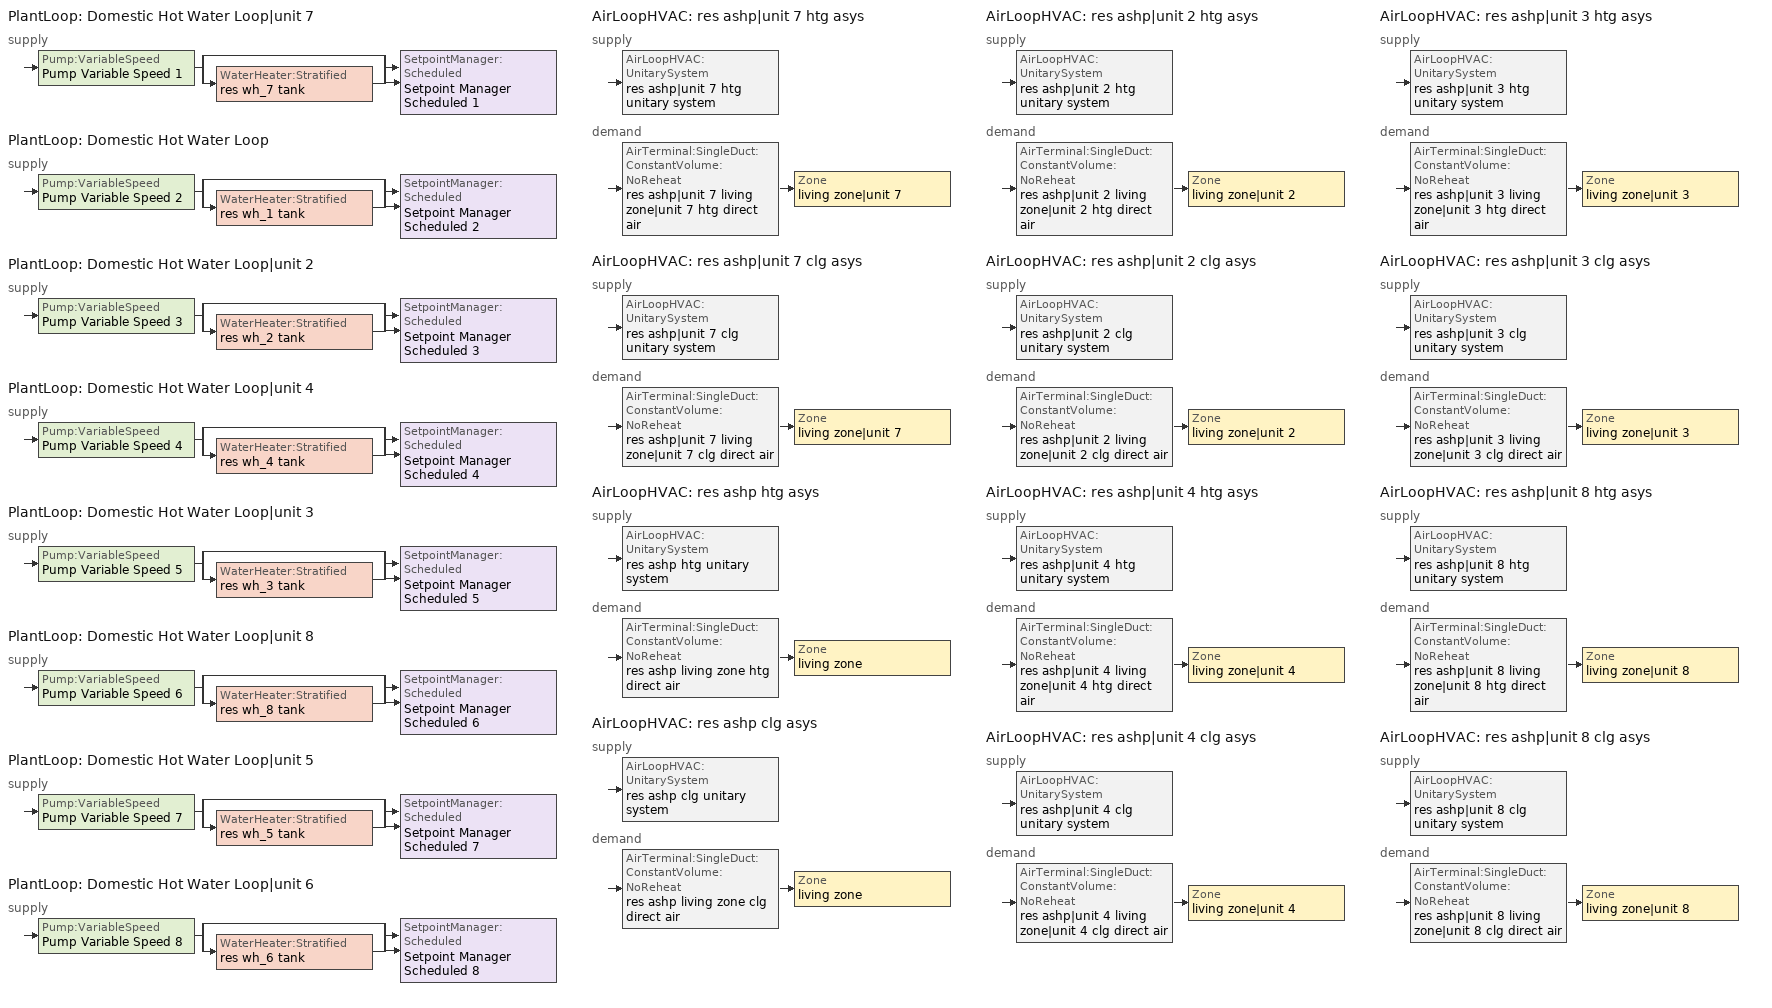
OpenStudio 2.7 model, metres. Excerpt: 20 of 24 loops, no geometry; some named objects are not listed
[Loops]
PlantLoop 'Domestic Hot Water Loop|unit 7'
 supply: Pump:VariableSpeed 'Pump Variable Speed 1' > split
  | bypass
  | WaterHeater:Stratified 'res wh_7 tank'
  join > SetpointManager:Scheduled 'Setpoint Manager Scheduled 1'
PlantLoop 'Domestic Hot Water Loop'
 supply: Pump:VariableSpeed 'Pump Variable Speed 2' > split
  | bypass
  | WaterHeater:Stratified 'res wh_1 tank'
  join > SetpointManager:Scheduled 'Setpoint Manager Scheduled 2'
PlantLoop 'Domestic Hot Water Loop|unit 2'
 supply: Pump:VariableSpeed 'Pump Variable Speed 3' > split
  | bypass
  | WaterHeater:Stratified 'res wh_2 tank'
  join > SetpointManager:Scheduled 'Setpoint Manager Scheduled 3'
PlantLoop 'Domestic Hot Water Loop|unit 4'
 supply: Pump:VariableSpeed 'Pump Variable Speed 4' > split
  | bypass
  | WaterHeater:Stratified 'res wh_4 tank'
  join > SetpointManager:Scheduled 'Setpoint Manager Scheduled 4'
PlantLoop 'Domestic Hot Water Loop|unit 3'
 supply: Pump:VariableSpeed 'Pump Variable Speed 5' > split
  | bypass
  | WaterHeater:Stratified 'res wh_3 tank'
  join > SetpointManager:Scheduled 'Setpoint Manager Scheduled 5'
PlantLoop 'Domestic Hot Water Loop|unit 8'
 supply: Pump:VariableSpeed 'Pump Variable Speed 6' > split
  | bypass
  | WaterHeater:Stratified 'res wh_8 tank'
  join > SetpointManager:Scheduled 'Setpoint Manager Scheduled 6'
PlantLoop 'Domestic Hot Water Loop|unit 5'
 supply: Pump:VariableSpeed 'Pump Variable Speed 7' > split
  | bypass
  | WaterHeater:Stratified 'res wh_5 tank'
  join > SetpointManager:Scheduled 'Setpoint Manager Scheduled 7'
PlantLoop 'Domestic Hot Water Loop|unit 6'
 supply: Pump:VariableSpeed 'Pump Variable Speed 8' > split
  | bypass
  | WaterHeater:Stratified 'res wh_6 tank'
  join > SetpointManager:Scheduled 'Setpoint Manager Scheduled 8'
AirLoopHVAC 'res ashp|unit 7 htg asys'
 supply: AirLoopHVAC:UnitarySystem 'res ashp|unit 7 htg unitary system'
 demand: AirTerminal:SingleDuct:ConstantVolume:NoReheat 'res ashp|unit 7 living zone|unit 7 htg direct air' > Zone 'living zone|unit 7'
AirLoopHVAC 'res ashp|unit 7 clg asys'
 supply: AirLoopHVAC:UnitarySystem 'res ashp|unit 7 clg unitary system'
 demand: AirTerminal:SingleDuct:ConstantVolume:NoReheat 'res ashp|unit 7 living zone|unit 7 clg direct air' > Zone 'living zone|unit 7'
AirLoopHVAC 'res ashp htg asys'
 supply: AirLoopHVAC:UnitarySystem 'res ashp htg unitary system'
 demand: AirTerminal:SingleDuct:ConstantVolume:NoReheat 'res ashp living zone htg direct air' > Zone 'living zone'
AirLoopHVAC 'res ashp clg asys'
 supply: AirLoopHVAC:UnitarySystem 'res ashp clg unitary system'
 demand: AirTerminal:SingleDuct:ConstantVolume:NoReheat 'res ashp living zone clg direct air' > Zone 'living zone'
AirLoopHVAC 'res ashp|unit 2 htg asys'
 supply: AirLoopHVAC:UnitarySystem 'res ashp|unit 2 htg unitary system'
 demand: AirTerminal:SingleDuct:ConstantVolume:NoReheat 'res ashp|unit 2 living zone|unit 2 htg direct air' > Zone 'living zone|unit 2'
AirLoopHVAC 'res ashp|unit 2 clg asys'
 supply: AirLoopHVAC:UnitarySystem 'res ashp|unit 2 clg unitary system'
 demand: AirTerminal:SingleDuct:ConstantVolume:NoReheat 'res ashp|unit 2 living zone|unit 2 clg direct air' > Zone 'living zone|unit 2'
AirLoopHVAC 'res ashp|unit 4 htg asys'
 supply: AirLoopHVAC:UnitarySystem 'res ashp|unit 4 htg unitary system'
 demand: AirTerminal:SingleDuct:ConstantVolume:NoReheat 'res ashp|unit 4 living zone|unit 4 htg direct air' > Zone 'living zone|unit 4'
AirLoopHVAC 'res ashp|unit 4 clg asys'
 supply: AirLoopHVAC:UnitarySystem 'res ashp|unit 4 clg unitary system'
 demand: AirTerminal:SingleDuct:ConstantVolume:NoReheat 'res ashp|unit 4 living zone|unit 4 clg direct air' > Zone 'living zone|unit 4'
AirLoopHVAC 'res ashp|unit 3 htg asys'
 supply: AirLoopHVAC:UnitarySystem 'res ashp|unit 3 htg unitary system'
 demand: AirTerminal:SingleDuct:ConstantVolume:NoReheat 'res ashp|unit 3 living zone|unit 3 htg direct air' > Zone 'living zone|unit 3'
AirLoopHVAC 'res ashp|unit 3 clg asys'
 supply: AirLoopHVAC:UnitarySystem 'res ashp|unit 3 clg unitary system'
 demand: AirTerminal:SingleDuct:ConstantVolume:NoReheat 'res ashp|unit 3 living zone|unit 3 clg direct air' > Zone 'living zone|unit 3'
AirLoopHVAC 'res ashp|unit 8 htg asys'
 supply: AirLoopHVAC:UnitarySystem 'res ashp|unit 8 htg unitary system'
 demand: AirTerminal:SingleDuct:ConstantVolume:NoReheat 'res ashp|unit 8 living zone|unit 8 htg direct air' > Zone 'living zone|unit 8'
AirLoopHVAC 'res ashp|unit 8 clg asys'
 supply: AirLoopHVAC:UnitarySystem 'res ashp|unit 8 clg unitary system'
 demand: AirTerminal:SingleDuct:ConstantVolume:NoReheat 'res ashp|unit 8 living zone|unit 8 clg direct air' > Zone 'living zone|unit 8'
[Sizing:Zone] Zone Cooling Design Supply Air Temperature Input Method=SupplyAirTemperature; Zone Cooling Design Supply Air Temperature {C}=14; Zone Cooling Design Supply Air Temperature Difference {deltaC}=11.11; Zone Heating Design Supply Air Temperature Input Method=SupplyAirTemperature; Zone Heating Design Supply Air Temperature {C}=40; Zone Heating Design Supply Air Temperature Difference {deltaC}=11.11; Zone Cooling Design Supply Air Humidity Ratio {kg-H2O/kg-air}=0.0085; Zone Heating Design Supply Air Humidity Ratio {kg-H2O/kg-air}=0.008; Cooling Design Air Flow Method=DesignDay; Heating Design Air Flow Method=DesignDay; Account for Dedicated Outdoor Air System=No; Dedicated Outdoor Air System Control Strategy=NeutralSupplyAir; Dedicated Outdoor Air Low Setpoint Temperature for Design {C}=autosize; Dedicated Outdoor Air High Setpoint Temperature for Design {C}=autosize
living zone; living zone|unit 2; living zone|unit 3; living zone|unit 4; living zone|unit 7; living zone|unit 8; corridor zone; unfinished basement zone; res ds res ashp clg asys ret air zone; res ds res ashp htg asys ret air zone; res ds res ashp_unit 2 htg asys ret air zone; res ds res ashp_unit 2 clg asys ret air zone; res ds res ashp_unit 4 htg asys ret air zone; res ds res ashp_unit 4 clg asys ret air zone; res ds res ashp_unit 3 htg asys ret air zone; res ds res ashp_unit 3 clg asys ret air zone
[Zone equipment]
living zone: res ashp living zone htg direct air, res ashp living zone clg direct air
living zone|unit 2: res ashp|unit 2 living zone|unit 2 htg direct air, res ashp|unit 2 living zone|unit 2 clg direct air
living zone|unit 3: res ashp|unit 3 living zone|unit 3 htg direct air, res ashp|unit 3 living zone|unit 3 clg direct air
living zone|unit 4: res ashp|unit 4 living zone|unit 4 htg direct air, res ashp|unit 4 living zone|unit 4 clg direct air
living zone|unit 7: res ashp|unit 7 living zone|unit 7 htg direct air, res ashp|unit 7 living zone|unit 7 clg direct air
living zone|unit 8: res ashp|unit 8 living zone|unit 8 htg direct air, res ashp|unit 8 living zone|unit 8 clg direct air
[PlantLoop] Glycol Concentration=0; Maximum Loop Flow Rate {m3/s}=0.01; Plant Loop Volume {m3}=0.003; Load Distribution Scheme=Optimal
Domestic Hot Water Loop|unit 7; Domestic Hot Water Loop; Domestic Hot Water Loop|unit 2; Domestic Hot Water Loop|unit 4; Domestic Hot Water Loop|unit 3; Domestic Hot Water Loop|unit 8; Domestic Hot Water Loop|unit 5; Domestic Hot Water Loop|unit 6
[Sizing:Plant] Loop Type=Heating; Design Loop Exit Temperature {C}=51.6667; Loop Design Temperature Difference {deltaC}=5.55556; Sizing Option=NonCoincident; Zone Timesteps in Averaging Window=1; Coincident Sizing Factor Mode=None
Domestic Hot Water Loop|unit 7; Domestic Hot Water Loop; Domestic Hot Water Loop|unit 2; Domestic Hot Water Loop|unit 4; Domestic Hot Water Loop|unit 3; Domestic Hot Water Loop|unit 8; Domestic Hot Water Loop|unit 5; Domestic Hot Water Loop|unit 6
[Pump:VariableSpeed] Rated Flow Rate {m3/s}=0.01; Rated Pump Head {Pa}=1; Rated Power Consumption {W}=0; Motor Efficiency=1; Fraction of Motor Inefficiencies to Fluid Stream=0; Coefficient 1 of the Part Load Performance Curve=0; Coefficient 2 of the Part Load Performance Curve=1; Coefficient 3 of the Part Load Performance Curve=0; Coefficient 4 of the Part Load Performance Curve=0; Pump Control Type=Intermittent; Skin Loss Radiative Fraction=0.5; Design Power Sizing Method=PowerPerFlowPerPressure; Design Electric Power per Unit Flow Rate {W/(m3/s)}=348701.1; Design Shaft Power per Unit Flow Rate per Unit Head {W-s/m3-Pa}=1.28205; Design Minimum Flow Rate Fraction=0
Pump Variable Speed 1; Pump Variable Speed 2; Pump Variable Speed 3; Pump Variable Speed 4; Pump Variable Speed 5; Pump Variable Speed 6; Pump Variable Speed 7; Pump Variable Speed 8
[SetpointManager:Scheduled] Control Variable=Temperature
Name | Schedule
Setpoint Manager Scheduled 1 | dhw temp
Setpoint Manager Scheduled 2 | dhw temp 1
Setpoint Manager Scheduled 3 | dhw temp 2
Setpoint Manager Scheduled 4 | dhw temp 3
Setpoint Manager Scheduled 5 | dhw temp 4
Setpoint Manager Scheduled 6 | dhw temp 5
Setpoint Manager Scheduled 7 | dhw temp 6
Setpoint Manager Scheduled 8 | dhw temp 7
[WaterHeater:HeatPump:WrappedCondenser] Availability Schedule=Always On Discrete; Dead Band Temperature Difference {deltaC}=0.5; Condenser Bottom Location {m}=0.0869862; Condenser Top Location {m}=0.559813; Evaporator Air Flow Rate {m3/s}=0.0854225; Inlet Air Configuration=Schedule; Minimum Inlet Air Temperature for Compressor Operation {C}=7.22222; Maximum Inlet Air Temperature for Compressor Operation {C}=48.8889; Compressor Location=Schedule; Fan Placement=DrawThrough; On Cycle Parasitic Electric Load {W}=0; Off Cycle Parasitic Electric Load {W}=0; Parasitic Heat Rejection Location=Outdoors; Tank Element Control Logic=MutuallyExclusive; Control Sensor 1 Height In Stratified Tank {m}=0.818187; Control Sensor 1 Weight=1; Control Sensor 2 Height In Stratified Tank {m}=0.818187
Name | Compressor Setpoint Temperature Schedule | Inlet Air Temperature Schedule | Inlet Air Humidity Schedule | Tank | DX Coil | Compressor Ambient Temperature Schedule | Fan
res wh_7 hpwh | res wh_7 WaterHeaterHPSchedule | res wh_7 Tamb act | res wh_7 RHamb act | res wh_7 tank | res wh_7 coil | res wh_7 Tamb act | res wh_7 fan
res wh_1 hpwh | res wh_1 WaterHeaterHPSchedule | res wh_1 Tamb act | res wh_1 RHamb act | res wh_1 tank | res wh_1 coil | res wh_1 Tamb act | res wh_1 fan
res wh_2 hpwh | res wh_2 WaterHeaterHPSchedule | res wh_2 Tamb act | res wh_2 RHamb act | res wh_2 tank | res wh_2 coil | res wh_2 Tamb act | res wh_2 fan
res wh_4 hpwh | res wh_4 WaterHeaterHPSchedule | res wh_4 Tamb act | res wh_4 RHamb act | res wh_4 tank | res wh_4 coil | res wh_4 Tamb act | res wh_4 fan
res wh_3 hpwh | res wh_3 WaterHeaterHPSchedule | res wh_3 Tamb act | res wh_3 RHamb act | res wh_3 tank | res wh_3 coil | res wh_3 Tamb act | res wh_3 fan
res wh_8 hpwh | res wh_8 WaterHeaterHPSchedule | res wh_8 Tamb act | res wh_8 RHamb act | res wh_8 tank | res wh_8 coil | res wh_8 Tamb act | res wh_8 fan
res wh_5 hpwh | res wh_5 WaterHeaterHPSchedule | res wh_5 Tamb act | res wh_5 RHamb act | res wh_5 tank | res wh_5 coil | res wh_5 Tamb act | res wh_5 fan
res wh_6 hpwh | res wh_6 WaterHeaterHPSchedule | res wh_6 Tamb act | res wh_6 RHamb act | res wh_6 tank | res wh_6 coil | res wh_6 Tamb act | res wh_6 fan
[Coil:WaterHeating:AirToWaterHeatPump:Wrapped] Rated Heating Capacity {W}=1400; Rated COP {W/W}=2.8; Rated Sensible Heat Ratio=0.88; Rated Evaporator Inlet Air Dry-Bulb Temperature {C}=19.7222; Rated Evaporator Inlet Air Wet-Bulb Temperature {C}=13.0782; Rated Condenser Water Temperature {C}=48.89; Rated Evaporator Air Flow Rate {m3/s}=0.0854225; Evaporator Fan Power Included in Rated COP=Yes; Crankcase Heater Capacity {W}=0; Maximum Ambient Temperature for Crankcase Heater Operation {C}=0; Evaporator Air Temperature Type for Curve Objects=WetBulbTemperature
Name | Heating Capacity Function of Temperature Curve | Heating Capacity Function of Air Flow Fraction Curve | Heating COP Function of Temperature Curve | Heating COP Function of Air Flow Fraction Curve | Part Load Fraction Correlation Curve
res wh_7 coil | HPWH-Cap-fT | HPWH-Htg-Cap-FF | HPWH-COP-fT | HPWH-Htg-COP-FF | HPWH-COP-fPLR
res wh_1 coil | HPWH-Cap-fT 1 | HPWH-Htg-Cap-FF 1 | HPWH-COP-fT 1 | HPWH-Htg-COP-FF 1 | HPWH-COP-fPLR 1
res wh_2 coil | HPWH-Cap-fT 2 | HPWH-Htg-Cap-FF 2 | HPWH-COP-fT 2 | HPWH-Htg-COP-FF 2 | HPWH-COP-fPLR 2
res wh_4 coil | HPWH-Cap-fT 3 | HPWH-Htg-Cap-FF 3 | HPWH-COP-fT 3 | HPWH-Htg-COP-FF 3 | HPWH-COP-fPLR 3
res wh_3 coil | HPWH-Cap-fT 4 | HPWH-Htg-Cap-FF 4 | HPWH-COP-fT 4 | HPWH-Htg-COP-FF 4 | HPWH-COP-fPLR 4
res wh_8 coil | HPWH-Cap-fT 5 | HPWH-Htg-Cap-FF 5 | HPWH-COP-fT 5 | HPWH-Htg-COP-FF 5 | HPWH-COP-fPLR 5
res wh_5 coil | HPWH-Cap-fT 6 | HPWH-Htg-Cap-FF 6 | HPWH-COP-fT 6 | HPWH-Htg-COP-FF 6 | HPWH-COP-fPLR 6
res wh_6 coil | HPWH-Cap-fT 7 | HPWH-Htg-Cap-FF 7 | HPWH-COP-fT 7 | HPWH-Htg-COP-FF 7 | HPWH-COP-fPLR 7
[WaterHeater:Stratified] Tank Volume {m3}=0.170344; Tank Height {m}=1.0335; Tank Shape=VerticalCylinder; Maximum Temperature Limit {C}=90; Heater Priority Control=MasterSlave; Heater 1 Deadband Temperature Difference {deltaC}=25; Heater 1 Capacity {W}=4500; Heater 1 Height {m}=0.732062; Heater 2 Deadband Temperature Difference {deltaC}=30; Heater 2 Capacity {W}=4500; Heater 2 Height {m}=0.129188; Heater Fuel Type=Electricity; Heater Thermal Efficiency=1; Off Cycle Parasitic Fuel Consumption Rate {W}=3; Off Cycle Parasitic Fuel Type=Electricity; Off Cycle Parasitic Heat Fraction to Tank=0; Off Cycle Parasitic Height {m}=0; On Cycle Parasitic Fuel Consumption Rate {W}=3; On Cycle Parasitic Fuel Type=Electricity; On Cycle Parasitic Heat Fraction to Tank=0; On Cycle Parasitic Height {m}=0; Ambient Temperature Indicator=Schedule; Uniform Skin Loss Coefficient per Unit Area to Ambient Temperature {W/m2-K}=1.13221; Skin Loss Fraction to Zone=1; Off Cycle Flue Loss Coefficient to Ambient Temperature {W/K}=0; Off Cycle Flue Loss Fraction to Zone=1; Use Side Effectiveness=1; Use Side Inlet Height {m}=0; Use Side Outlet Height {m}=autocalculate; Source Side Effectiveness=1; Source Side Inlet Height {m}=0; Source Side Outlet Height {m}=0; Inlet Mode=Fixed; Use Side Design Flow Rate {m3/s}=0.00283433; Source Side Design Flow Rate {m3/s}=0; Indirect Water Heating Recovery Time {hr}=1.5; Number of Nodes=12; Additional Destratification Conductivity {W/m-K}=0; Node 1 Additional Loss Coefficient {W/m2-K}=0; Node 2 Additional Loss Coefficient {W/m2-K}=0; Node 3 Additional Loss Coefficient {W/m2-K}=0; Node 4 Additional Loss Coefficient {W/m2-K}=0; Node 5 Additional Loss Coefficient {W/m2-K}=0; Node 6 Additional Loss Coefficient {W/m2-K}=0; Node 7 Additional Loss Coefficient {W/m2-K}=0; Node 8 Additional Loss Coefficient {W/m2-K}=0; Node 9 Additional Loss Coefficient {W/m2-K}=0; Node 10 Additional Loss Coefficient {W/m2-K}=0; Node 11 Additional Loss Coefficient {W/m2-K}=0; Node 12 Additional Loss Coefficient {W/m2-K}=0
Name | Heater 1 Setpoint Temperature Schedule | Heater 2 Setpoint Temperature Schedule | Ambient Temperature Schedule
res wh_7 tank | res wh_7 TopElementSetpoint | res wh_7 BottomElementSetpoint | res wh_7 Tamb act
res wh_1 tank | res wh_1 TopElementSetpoint | res wh_1 BottomElementSetpoint | res wh_1 Tamb act
res wh_2 tank | res wh_2 TopElementSetpoint | res wh_2 BottomElementSetpoint | res wh_2 Tamb act
res wh_4 tank | res wh_4 TopElementSetpoint | res wh_4 BottomElementSetpoint | res wh_4 Tamb act
res wh_3 tank | res wh_3 TopElementSetpoint | res wh_3 BottomElementSetpoint | res wh_3 Tamb act
res wh_8 tank | res wh_8 TopElementSetpoint | res wh_8 BottomElementSetpoint | res wh_8 Tamb act
res wh_5 tank | res wh_5 TopElementSetpoint | res wh_5 BottomElementSetpoint | res wh_5 Tamb act
res wh_6 tank | res wh_6 TopElementSetpoint | res wh_6 BottomElementSetpoint | res wh_6 Tamb act
[Fan:OnOff] Availability Schedule=Always On Discrete; Motor Efficiency=1; Motor In Airstream Fraction=1
Name | Fan Total Efficiency | Pressure Rise {Pa} | Maximum Flow Rate {m3/s} | Fan Power Ratio Function of Speed Ratio Curve | Fan Efficiency Ratio Function of Speed Ratio Curve
res wh_7 fan | 0.234952 | 23 | 0.0854225 | Fan On Off Power Curve | Fan On Off Efficiency Curve
res wh_1 fan | 0.234952 | 23 | 0.0854225 | Fan On Off Power Curve 1 | Fan On Off Efficiency Curve 1
res wh_2 fan | 0.234952 | 23 | 0.0854225 | Fan On Off Power Curve 2 | Fan On Off Efficiency Curve 2
res wh_4 fan | 0.234952 | 23 | 0.0854225 | Fan On Off Power Curve 3 | Fan On Off Efficiency Curve 3
res wh_3 fan | 0.234952 | 23 | 0.0854225 | Fan On Off Power Curve 4 | Fan On Off Efficiency Curve 4
res wh_8 fan | 0.234952 | 23 | 0.0854225 | Fan On Off Power Curve 5 | Fan On Off Efficiency Curve 5
res wh_5 fan | 0.234952 | 23 | 0.0854225 | Fan On Off Power Curve 6 | Fan On Off Efficiency Curve 6
res wh_6 fan | 0.234952 | 23 | 0.0854225 | Fan On Off Power Curve 7 | Fan On Off Efficiency Curve 7
res ashp|unit 7 htg supply fan | 0.75 | 476.748 | autosize | res ashp|unit 7 fan power curve | res ashp|unit 7 fan eff curve
res ashp|unit 7 clg supply fan | 0.75 | 476.748 | autosize | res ashp|unit 7 fan power curve 1 | res ashp|unit 7 fan eff curve 1
res ashp htg supply fan | 0.75 | 476.748 | autosize | res ashp fan power curve | res ashp fan eff curve
res ashp clg supply fan | 0.75 | 476.748 | autosize | res ashp fan power curve 1 | res ashp fan eff curve 1
res ashp|unit 2 htg supply fan | 0.75 | 476.748 | autosize | res ashp|unit 2 fan power curve | res ashp|unit 2 fan eff curve
res ashp|unit 2 clg supply fan | 0.75 | 476.748 | autosize | res ashp|unit 2 fan power curve 1 | res ashp|unit 2 fan eff curve 1
res ashp|unit 4 htg supply fan | 0.75 | 476.748 | autosize | res ashp|unit 4 fan power curve | res ashp|unit 4 fan eff curve
res ashp|unit 4 clg supply fan | 0.75 | 476.748 | autosize | res ashp|unit 4 fan power curve 1 | res ashp|unit 4 fan eff curve 1
res ashp|unit 3 htg supply fan | 0.75 | 476.748 | autosize | res ashp|unit 3 fan power curve | res ashp|unit 3 fan eff curve
res ashp|unit 3 clg supply fan | 0.75 | 476.748 | autosize | res ashp|unit 3 fan power curve 1 | res ashp|unit 3 fan eff curve 1
res ashp|unit 8 htg supply fan | 0.75 | 476.748 | autosize | res ashp|unit 8 fan power curve | res ashp|unit 8 fan eff curve
res ashp|unit 8 clg supply fan | 0.75 | 476.748 | autosize | res ashp|unit 8 fan power curve 1 | res ashp|unit 8 fan eff curve 1
[EnergyManagementSystem:Sensor]
Name | Output Variable or Output Meter Index Key | Output Variable or Output Meter
res_wh_7_amb_temp; res_af_7_tin_s | living zone|unit 7 | Zone Mean Air Temperature
res_wh_7_amb_rh | living zone|unit 7 | Zone Air Relative Humidity
res_wh_7_tl | res wh_7 tank | Water Heater Heat Loss Rate
res_wh_7_sens_cool | res wh_7 coil | Cooling Coil Sensible Cooling Rate
res_wh_7_lat_cool | res wh_7 coil | Cooling Coil Latent Cooling Rate
res_wh_7_fan_pwr | res wh_7 fan | Fan Electric Power
res_wh_7_T_ctrl | res wh_7 tank | Water Heater Temperature Node 3
res_wh_7_LE_P | res wh_7 tank | Water Heater Heater 2 Heating Energy
res_wh_7_UE_P | res wh_7 tank | Water Heater Heater 1 Heating Energy
res_wh_1_amb_temp; res_wh_2_amb_temp; res_wh_4_amb_temp; res_wh_3_amb_temp | unfinished basement zone | Zone Mean Air Temperature
res_wh_1_amb_rh; res_wh_2_amb_rh; res_wh_4_amb_rh; res_wh_3_amb_rh | unfinished basement zone | Zone Air Relative Humidity
res_wh_1_tl | res wh_1 tank | Water Heater Heat Loss Rate
res_wh_1_sens_cool | res wh_1 coil | Cooling Coil Sensible Cooling Rate
res_wh_1_lat_cool | res wh_1 coil | Cooling Coil Latent Cooling Rate
res_wh_1_fan_pwr | res wh_1 fan | Fan Electric Power
res_wh_1_T_ctrl | res wh_1 tank | Water Heater Temperature Node 3
res_wh_1_LE_P | res wh_1 tank | Water Heater Heater 2 Heating Energy
res_wh_1_UE_P | res wh_1 tank | Water Heater Heater 1 Heating Energy
res_wh_2_tl | res wh_2 tank | Water Heater Heat Loss Rate
res_wh_2_sens_cool | res wh_2 coil | Cooling Coil Sensible Cooling Rate
res_wh_2_lat_cool | res wh_2 coil | Cooling Coil Latent Cooling Rate
res_wh_2_fan_pwr | res wh_2 fan | Fan Electric Power
res_wh_2_T_ctrl | res wh_2 tank | Water Heater Temperature Node 3
res_wh_2_LE_P | res wh_2 tank | Water Heater Heater 2 Heating Energy
res_wh_2_UE_P | res wh_2 tank | Water Heater Heater 1 Heating Energy
res_wh_4_tl | res wh_4 tank | Water Heater Heat Loss Rate
res_wh_4_sens_cool | res wh_4 coil | Cooling Coil Sensible Cooling Rate
res_wh_4_lat_cool | res wh_4 coil | Cooling Coil Latent Cooling Rate
res_wh_4_fan_pwr | res wh_4 fan | Fan Electric Power
res_wh_4_T_ctrl | res wh_4 tank | Water Heater Temperature Node 3
res_wh_4_LE_P | res wh_4 tank | Water Heater Heater 2 Heating Energy
res_wh_4_UE_P | res wh_4 tank | Water Heater Heater 1 Heating Energy
res_wh_3_tl | res wh_3 tank | Water Heater Heat Loss Rate
res_wh_3_sens_cool | res wh_3 coil | Cooling Coil Sensible Cooling Rate
res_wh_3_lat_cool | res wh_3 coil | Cooling Coil Latent Cooling Rate
res_wh_3_fan_pwr | res wh_3 fan | Fan Electric Power
res_wh_3_T_ctrl | res wh_3 tank | Water Heater Temperature Node 3
res_wh_3_LE_P | res wh_3 tank | Water Heater Heater 2 Heating Energy
res_wh_3_UE_P | res wh_3 tank | Water Heater Heater 1 Heating Energy
res_wh_8_amb_temp; res_af_8_tin_s | living zone|unit 8 | Zone Mean Air Temperature
res_wh_8_amb_rh | living zone|unit 8 | Zone Air Relative Humidity
res_wh_8_tl | res wh_8 tank | Water Heater Heat Loss Rate
res_wh_8_sens_cool | res wh_8 coil | Cooling Coil Sensible Cooling Rate
res_wh_8_lat_cool | res wh_8 coil | Cooling Coil Latent Cooling Rate
res_wh_8_fan_pwr | res wh_8 fan | Fan Electric Power
res_wh_8_T_ctrl | res wh_8 tank | Water Heater Temperature Node 3
res_wh_8_LE_P | res wh_8 tank | Water Heater Heater 2 Heating Energy
res_wh_8_UE_P | res wh_8 tank | Water Heater Heater 1 Heating Energy
res_wh_5_tl | res wh_5 tank | Water Heater Heat Loss Rate
res_wh_5_sens_cool | res wh_5 coil | Cooling Coil Sensible Cooling Rate
res_wh_5_lat_cool | res wh_5 coil | Cooling Coil Latent Cooling Rate
res_wh_5_fan_pwr | res wh_5 fan | Fan Electric Power
res_wh_5_T_ctrl | res wh_5 tank | Water Heater Temperature Node 3
res_wh_5_LE_P | res wh_5 tank | Water Heater Heater 2 Heating Energy
res_wh_5_UE_P | res wh_5 tank | Water Heater Heater 1 Heating Energy
res_wh_6_tl | res wh_6 tank | Water Heater Heat Loss Rate
res_wh_6_sens_cool | res wh_6 coil | Cooling Coil Sensible Cooling Rate
res_wh_6_lat_cool | res wh_6 coil | Cooling Coil Latent Cooling Rate
res_wh_6_fan_pwr | res wh_6 fan | Fan Electric Power
res_wh_6_T_ctrl | res wh_6 tank | Water Heater Temperature Node 3
res_wh_6_LE_P | res wh_6 tank | Water Heater Heater 2 Heating Energy
res_wh_6_UE_P | res wh_6 tank | Water Heater Heater 1 Heating Energy
res_nv_pb_s |  | Site Outdoor Air Barometric Pressure
res_af_vw_s |  | Site Wind Speed
res_nv_wt_s |  | Site Outdoor Air Humidity Ratio
res_af_7_tt_s | living zone|unit 7 | Zone Outdoor Air Drybulb Temperature
res_nv_7_nva_s | res nv_7 avail schedule | Schedule Value
res_nv_7_sp_s | res nv_7 temp schedule | Schedule Value
res_ds_res_ashp_unit_7_htg_asys_fan_rtf_s | res ashp|unit 7 htg supply fan | Fan Runtime Fraction
res_ds_res_ashp_unit_7_clg_asys_fan_rtf_s | res ashp|unit 7 clg supply fan | Fan Runtime Fraction
res_infil_7_range_sch_s | res mv_7 range exhaust schedule | Schedule Value
res_infil_7_bath_sch_s | res mv_7 bath exhaust schedule | Schedule Value
res_infil_7_wh_sch_s | Always On Discrete | Schedule Value
res_af_1_tin_s | living zone | Zone Mean Air Temperature
res_af_1_tt_s | living zone | Zone Outdoor Air Drybulb Temperature
res_nv_1_nva_s | res nv_1 avail schedule | Schedule Value
res_nv_1_sp_s | res nv_1 temp schedule | Schedule Value
res_ds_res_ashp_clg_asys_fan_rtf_s | res ashp clg supply fan | Fan Runtime Fraction
res_ds_res_ashp_htg_asys_fan_rtf_s | res ashp htg supply fan | Fan Runtime Fraction
res_ds_res_ashp_clg_asys_win_s; res_ds_res_ashp_htg_asys_win_s | living zone | Zone Mean Air Humidity Ratio
res_ds_res_ashp_clg_asys_ah_mfr_s | Node 122 | System Node Mass Flow Rate
res_ds_res_ashp_clg_asys_ah_vfr_s | Node 122 | System Node Current Density Volume Flow Rate
res_ds_res_ashp_clg_asys_ah_tt_s | Node 122 | System Node Temperature
res_ds_res_ashp_clg_asys_ra_t_s | Node 125 | System Node Temperature
res_ds_res_ashp_clg_asys_ah_wt_s | Node 122 | System Node Humidity Ratio
res_ds_res_ashp_clg_asys_ra_w_s | Node 125 | System Node Humidity Ratio
res_ds_res_ashp_clg_asys_ah_t_s; res_ds_res_ashp_htg_asys_ah_t_s | unfinished basement zone | Zone Air Temperature
res_ds_res_ashp_clg_asys_ah_w_s; res_ds_res_ashp_htg_asys_ah_w_s | unfinished basement zone | Zone Mean Air Humidity Ratio
res_ds_res_ashp_htg_asys_ah_mfr_s | Node 115 | System Node Mass Flow Rate
res_ds_res_ashp_htg_asys_ah_vfr_s | Node 115 | System Node Current Density Volume Flow Rate
res_ds_res_ashp_htg_asys_ah_tt_s | Node 115 | System Node Temperature
res_ds_res_ashp_htg_asys_ra_t_s | Node 118 | System Node Temperature
res_ds_res_ashp_htg_asys_ah_wt_s | Node 115 | System Node Humidity Ratio
res_ds_res_ashp_htg_asys_ra_w_s | Node 118 | System Node Humidity Ratio
res_af_2_tin_s | living zone|unit 2 | Zone Mean Air Temperature
res_af_2_tt_s | living zone|unit 2 | Zone Outdoor Air Drybulb Temperature
res_ds_res_ashp_unit_2_htg_asys_fan_rtf_s | res ashp|unit 2 htg supply fan | Fan Runtime Fraction
res_ds_res_ashp_unit_2_clg_asys_fan_rtf_s | res ashp|unit 2 clg supply fan | Fan Runtime Fraction
res_ds_res_ashp_unit_2_htg_asys_win_s; res_ds_res_ashp_unit_2_clg_asys_win_s | living zone|unit 2 | Zone Mean Air Humidity Ratio
res_af_4_tin_s | living zone|unit 4 | Zone Mean Air Temperature
res_af_4_tt_s | living zone|unit 4 | Zone Outdoor Air Drybulb Temperature
res_ds_res_ashp_unit_4_htg_asys_fan_rtf_s | res ashp|unit 4 htg supply fan | Fan Runtime Fraction
res_ds_res_ashp_unit_4_clg_asys_fan_rtf_s | res ashp|unit 4 clg supply fan | Fan Runtime Fraction
res_ds_res_ashp_unit_4_htg_asys_win_s; res_ds_res_ashp_unit_4_clg_asys_win_s | living zone|unit 4 | Zone Mean Air Humidity Ratio
res_af_3_tin_s | living zone|unit 3 | Zone Mean Air Temperature
res_af_3_tt_s | living zone|unit 3 | Zone Outdoor Air Drybulb Temperature
res_ds_res_ashp_unit_3_htg_asys_fan_rtf_s | res ashp|unit 3 htg supply fan | Fan Runtime Fraction
res_ds_res_ashp_unit_3_clg_asys_fan_rtf_s | res ashp|unit 3 clg supply fan | Fan Runtime Fraction
res_ds_res_ashp_unit_3_htg_asys_win_s; res_ds_res_ashp_unit_3_clg_asys_win_s | living zone|unit 3 | Zone Mean Air Humidity Ratio
res_af_8_tt_s | living zone|unit 8 | Zone Outdoor Air Drybulb Temperature
res_ds_res_ashp_unit_8_htg_asys_fan_rtf_s | res ashp|unit 8 htg supply fan | Fan Runtime Fraction
res_ds_res_ashp_unit_8_clg_asys_fan_rtf_s | res ashp|unit 8 clg supply fan | Fan Runtime Fraction
[EnergyManagementSystem:Actuator] Actuated Component Type=Schedule:Constant; Actuated Component Control Type=Schedule Value
Name | Actuated Component
res_wh_7_Tamb_act | res wh_7 Tamb act
res_wh_7_RHamb_act | res wh_7 RHamb act
res_wh_1_Tamb_act | res wh_1 Tamb act
res_wh_1_RHamb_act | res wh_1 RHamb act
res_wh_2_Tamb_act | res wh_2 Tamb act
res_wh_2_RHamb_act | res wh_2 RHamb act
res_wh_4_Tamb_act | res wh_4 Tamb act
res_wh_4_RHamb_act | res wh_4 RHamb act
res_wh_3_Tamb_act | res wh_3 Tamb act
res_wh_3_RHamb_act | res wh_3 RHamb act
res_wh_8_Tamb_act | res wh_8 Tamb act
res_wh_8_RHamb_act | res wh_8 RHamb act
res_wh_5_Tamb_act | res wh_5 Tamb act
res_wh_5_RHamb_act | res wh_5 RHamb act
res_wh_6_Tamb_act | res wh_6 Tamb act
res_wh_6_RHamb_act | res wh_6 RHamb act
[EnergyManagementSystem:TrendVariable] Number of Timesteps to be Logged=2
Name | EMS Variable
res_wh_7_on_off | res_wh_7_sens_cool
res_wh_7_UETrend | res_wh_7_UE_P
res_wh_7_LETrend | res_wh_7_LE_P
res_wh_1_on_off | res_wh_1_sens_cool
res_wh_1_UETrend | res_wh_1_UE_P
res_wh_1_LETrend | res_wh_1_LE_P
res_wh_2_on_off | res_wh_2_sens_cool
res_wh_2_UETrend | res_wh_2_UE_P
res_wh_2_LETrend | res_wh_2_LE_P
res_wh_4_on_off | res_wh_4_sens_cool
res_wh_4_UETrend | res_wh_4_UE_P
res_wh_4_LETrend | res_wh_4_LE_P
res_wh_3_on_off | res_wh_3_sens_cool
res_wh_3_UETrend | res_wh_3_UE_P
res_wh_3_LETrend | res_wh_3_LE_P
res_wh_8_on_off | res_wh_8_sens_cool
res_wh_8_UETrend | res_wh_8_UE_P
res_wh_8_LETrend | res_wh_8_LE_P
res_wh_5_on_off | res_wh_5_sens_cool
res_wh_5_UETrend | res_wh_5_UE_P
res_wh_5_LETrend | res_wh_5_LE_P
res_wh_6_on_off | res_wh_6_sens_cool
res_wh_6_UETrend | res_wh_6_UE_P
res_wh_6_LETrend | res_wh_6_LE_P
[Coil:Heating:DX:MultiSpeed] Availability Schedule=res heating season; Minimum Outdoor Dry-Bulb Temperature for Compressor Operation {C}=-17.7778; Crankcase Heater Capacity {W}=20; Maximum Outdoor Dry-Bulb Temperature for Crankcase Heater Operation {C}=12.7778; Maximum Outdoor Dry-Bulb Temperature for Defrost Operation {C}=4.44444; Defrost Strategy=Resistive; Defrost Control=OnDemand; Defrost Time Period Fraction=0.058333; Resistive Defrost Heater Capacity {W}=autosize; Apply Part Load Fraction to Speeds Greater than 1=No; Fuel Type=Electricity; Region number for Calculating HSPF=4
Name | Defrost Energy Input Ratio Function of Temperature Curve
res ashp|unit 7 htg coil | DefrostEIR
res ashp htg coil | DefrostEIR 1
res ashp|unit 2 htg coil | DefrostEIR 2
res ashp|unit 4 htg coil | DefrostEIR 3
res ashp|unit 3 htg coil | DefrostEIR 4
res ashp|unit 8 htg coil | DefrostEIR 5
[Coil:Heating:Electric] Availability Schedule=res heating season; Efficiency=1; Nominal Capacity {W}=29307.1
res ashp|unit 7 supp heater; res ashp supp heater; res ashp|unit 2 supp heater; res ashp|unit 4 supp heater; res ashp|unit 3 supp heater; res ashp|unit 8 supp heater
[UnitarySystemPerformance:Multispeed] Single Mode Operation=No
Name | Heating Speed Supply Air Flow Ratio 1 | Cooling Speed Supply Air Flow Ratio 1 | Heating Speed Supply Air Flow Ratio 2 | Cooling Speed Supply Air Flow Ratio 2
Unitary System Performance Multispeed 1; Unitary System Performance Multispeed 3; Unitary System Performance Multispeed 5; Unitary System Performance Multispeed 7; Unitary System Performance Multispeed 9; Unitary System Performance Multispeed 11 | 0.8 | 1e-009 | 1 | 1e-009
Unitary System Performance Multispeed 2; Unitary System Performance Multispeed 4; Unitary System Performance Multispeed 6; Unitary System Performance Multispeed 8; Unitary System Performance Multispeed 10; Unitary System Performance Multispeed 12 | 1e-009 | 0.86 | 1e-009 | 1
[AirLoopHVAC:UnitarySystem] Control Type=Load; Dehumidification Control Type=None; Availability Schedule=Always On Discrete; Fan Placement=BlowThrough; Supply Air Fan Operating Mode Schedule=Always Off Discrete; DX Heating Coil Sizing Ratio=1; Use DOAS DX Cooling Coil=No; DOAS DX Cooling Coil Leaving Minimum Air Temperature {C}=2; Latent Load Control=SensibleOnlyLoadControl; Supply Air Flow Rate During Cooling Operation {m3/s}=autosize; Supply Air Flow Rate During Heating Operation {m3/s}=autosize; Supply Air Flow Rate When No Cooling or Heating is Required {m3/s}=0; Maximum Supply Air Temperature {C}=76.6667; Maximum Outdoor Dry-Bulb Temperature for Supplemental Heater Operation {C}=4.44444; Maximum Cycling Rate {cycles/hr}=2.5; Heat Pump Time Constant {s}=60; Fraction of On-Cycle Power Use=0.01; Heat Pump Fan Delay Time {s}=60; Ancilliary On-Cycle Electric Power {W}=0; Ancilliary Off-Cycle Electric Power {W}=0
Name | Controlling Zone or Thermostat Location | Supply Fan | Heating Coil | Supplemental Heating Coil | Design Specification Multispeed Object | Cooling Coil
res ashp|unit 7 htg unitary system | living zone|unit 7 | res ashp|unit 7 htg supply fan | res ashp|unit 7 htg coil | res ashp|unit 7 supp heater | Unitary System Performance Multispeed 1
res ashp|unit 7 clg unitary system | living zone|unit 7 | res ashp|unit 7 clg supply fan |  |  | Unitary System Performance Multispeed 2 | res ashp|unit 7 clg coil
res ashp htg unitary system | living zone | res ashp htg supply fan | res ashp htg coil | res ashp supp heater | Unitary System Performance Multispeed 3
res ashp clg unitary system | living zone | res ashp clg supply fan |  |  | Unitary System Performance Multispeed 4 | res ashp clg coil
res ashp|unit 2 htg unitary system | living zone|unit 2 | res ashp|unit 2 htg supply fan | res ashp|unit 2 htg coil | res ashp|unit 2 supp heater | Unitary System Performance Multispeed 5
res ashp|unit 2 clg unitary system | living zone|unit 2 | res ashp|unit 2 clg supply fan |  |  | Unitary System Performance Multispeed 6 | res ashp|unit 2 clg coil
res ashp|unit 4 htg unitary system | living zone|unit 4 | res ashp|unit 4 htg supply fan | res ashp|unit 4 htg coil | res ashp|unit 4 supp heater | Unitary System Performance Multispeed 7
res ashp|unit 4 clg unitary system | living zone|unit 4 | res ashp|unit 4 clg supply fan |  |  | Unitary System Performance Multispeed 8 | res ashp|unit 4 clg coil
res ashp|unit 3 htg unitary system | living zone|unit 3 | res ashp|unit 3 htg supply fan | res ashp|unit 3 htg coil | res ashp|unit 3 supp heater | Unitary System Performance Multispeed 9
res ashp|unit 3 clg unitary system | living zone|unit 3 | res ashp|unit 3 clg supply fan |  |  | Unitary System Performance Multispeed 10 | res ashp|unit 3 clg coil
res ashp|unit 8 htg unitary system | living zone|unit 8 | res ashp|unit 8 htg supply fan | res ashp|unit 8 htg coil | res ashp|unit 8 supp heater | Unitary System Performance Multispeed 11
res ashp|unit 8 clg unitary system | living zone|unit 8 | res ashp|unit 8 clg supply fan |  |  | Unitary System Performance Multispeed 12 | res ashp|unit 8 clg coil
[AirLoopHVAC] Availability Schedule=Always On Discrete; Design Supply Air Flow Rate {m3/s}=AutoSize
res ashp|unit 7 htg asys; res ashp|unit 7 clg asys; res ashp htg asys; res ashp clg asys; res ashp|unit 2 htg asys; res ashp|unit 2 clg asys; res ashp|unit 4 htg asys; res ashp|unit 4 clg asys; res ashp|unit 3 htg asys; res ashp|unit 3 clg asys; res ashp|unit 8 htg asys; res ashp|unit 8 clg asys
[Sizing:System] Type of Load to Size On=Sensible; Design Outdoor Air Flow Rate {m3/s}=Autosize; Central Heating Maximum System Air Flow Ratio=0.3; Preheat Design Temperature {C}=7; Preheat Design Humidity Ratio {kg-H2O/kg-Air}=0.008; Precool Design Temperature {C}=12.8; Precool Design Humidity Ratio {kg-H2O/kg-Air}=0.008; Central Cooling Design Supply Air Temperature {C}=12.8; Central Heating Design Supply Air Temperature {C}=16.7; Sizing Option=NonCoincident; 100% Outdoor Air in Cooling=Yes; 100% Outdoor Air in Heating=Yes; Central Cooling Design Supply Air Humidity Ratio {kg-H2O/kg-Air}=0.0085; Central Heating Design Supply Air Humidity Ratio {kg-H2O/kg-Air}=0.008; Cooling Design Air Flow Method=DesignDay; Cooling Design Air Flow Rate {m3/s}=0; Heating Design Air Flow Method=DesignDay; Heating Design Air Flow Rate {m3/s}=0; System Outdoor Air Method=ZoneSum; Zone Maximum Outdoor Air Fraction=1; Cooling Supply Air Flow Rate Per Floor Area {m3/s-m2}=0.00996765; Cooling Fraction of Autosized Cooling Supply Air Flow Rate=1; Cooling Supply Air Flow Rate Per Unit Cooling Capacity {m3/s-W}=3.94755e-05; Heating Supply Air Flow Rate Per Floor Area {m3/s-m2}=0.00996765; Heating Fraction of Autosized Heating Supply Air Flow Rate=1; Heating Fraction of Autosized Cooling Supply Air Flow Rate=1; Heating Supply Air Flow Rate Per Unit Heating Capacity {m3/s-W}=3.15882e-05; Cooling Design Capacity Method=CoolingDesignCapacity; Cooling Design Capacity {W}=autosize; Cooling Design Capacity Per Floor Area {W/m2}=234.7; Fraction of Autosized Cooling Design Capacity=1; Heating Design Capacity Method=HeatingDesignCapacity; Heating Design Capacity {W}=autosize; Heating Design Capacity Per Floor Area {W/m2}=157; Fraction of Autosized Heating Design Capacity=1; Central Cooling Capacity Control Method=OnOff
res ashp|unit 7 htg asys; res ashp|unit 7 clg asys; res ashp htg asys; res ashp clg asys; res ashp|unit 2 htg asys; res ashp|unit 2 clg asys; res ashp|unit 4 htg asys; res ashp|unit 4 clg asys; res ashp|unit 3 htg asys; res ashp|unit 3 clg asys; res ashp|unit 8 htg asys; res ashp|unit 8 clg asys
[AirTerminal:SingleDuct:ConstantVolume:NoReheat] Availability Schedule=Always On Discrete; Maximum Air Flow Rate {m3/s}=AutoSize
res ashp|unit 7 living zone|unit 7 htg direct air; res ashp|unit 7 living zone|unit 7 clg direct air; res ashp living zone htg direct air; res ashp living zone clg direct air; res ashp|unit 2 living zone|unit 2 htg direct air; res ashp|unit 2 living zone|unit 2 clg direct air; res ashp|unit 4 living zone|unit 4 htg direct air; res ashp|unit 4 living zone|unit 4 clg direct air; res ashp|unit 3 living zone|unit 3 htg direct air; res ashp|unit 3 living zone|unit 3 clg direct air; res ashp|unit 8 living zone|unit 8 htg direct air; res ashp|unit 8 living zone|unit 8 clg direct air
[Coil:Cooling:DX:MultiSpeed:StageData] Gross Rated Total Cooling Capacity {W}=17584.3; Rated Air Flow Rate {m3/s}=autosize; Rated Evaporator Fan Power Per Volume Flow Rate {W/(m3/s)}=773.3; Nominal Time for Condensate Removal to Begin {s}=1000; Ratio of Initial Moisture Evaporation Rate and Steady State Latent Capacity=1.5; Maximum Cycling Rate {cycles/hr}=3; Latent Capacity Time Constant {s}=45; Rated Waste Heat Fraction of Power Input=0.2; Evaporative Condenser Effectiveness=0.9; Evaporative Condenser Air Flow Rate {m3/s}=autosize; Rated Evaporative Condenser Pump Power Consumption {W}=autosize
Name | Gross Rated Sensible Heat Ratio | Gross Rated Cooling COP {W/W} | Total Cooling Capacity Function of Temperature Curve | Total Cooling Capacity Function of Flow Fraction Curve | Energy Input Ratio Function of Temperature Curve | Energy Input Ratio Function of Flow Fraction Curve | Part Load Fraction Correlation Curve | Waste Heat Function of Temperature Curve
Coil Cooling DX Multi Speed Stage Data 1 | 0.714668 | 4.15973 | Cool-Cap-fT1 | Cool-Cap-fFF1 | Cool-EIR-fT1 | Cool-EIR-fFF1 | Cool-PLF-fPLR1 | ConstantBiquadratic 1
Coil Cooling DX Multi Speed Stage Data 2 | 0.726743 | 3.68907 | Cool-Cap-fT2 | Cool-Cap-fFF2 | Cool-EIR-fT2 | Cool-EIR-fFF2 | Cool-PLF-fPLR2 | ConstantBiquadratic 1
Coil Cooling DX Multi Speed Stage Data 3 | 0.714668 | 4.15973 | Cool-Cap-fT1 1 | Cool-Cap-fFF1 1 | Cool-EIR-fT1 1 | Cool-EIR-fFF1 1 | Cool-PLF-fPLR1 1 | ConstantBiquadratic 3
Coil Cooling DX Multi Speed Stage Data 4 | 0.726743 | 3.68907 | Cool-Cap-fT2 1 | Cool-Cap-fFF2 1 | Cool-EIR-fT2 1 | Cool-EIR-fFF2 1 | Cool-PLF-fPLR2 1 | ConstantBiquadratic 3
Coil Cooling DX Multi Speed Stage Data 5 | 0.714668 | 4.15973 | Cool-Cap-fT1 2 | Cool-Cap-fFF1 2 | Cool-EIR-fT1 2 | Cool-EIR-fFF1 2 | Cool-PLF-fPLR1 2 | ConstantBiquadratic 5
Coil Cooling DX Multi Speed Stage Data 6 | 0.726743 | 3.68907 | Cool-Cap-fT2 2 | Cool-Cap-fFF2 2 | Cool-EIR-fT2 2 | Cool-EIR-fFF2 2 | Cool-PLF-fPLR2 2 | ConstantBiquadratic 5
Coil Cooling DX Multi Speed Stage Data 7 | 0.714668 | 4.15973 | Cool-Cap-fT1 3 | Cool-Cap-fFF1 3 | Cool-EIR-fT1 3 | Cool-EIR-fFF1 3 | Cool-PLF-fPLR1 3 | ConstantBiquadratic 7
Coil Cooling DX Multi Speed Stage Data 8 | 0.726743 | 3.68907 | Cool-Cap-fT2 3 | Cool-Cap-fFF2 3 | Cool-EIR-fT2 3 | Cool-EIR-fFF2 3 | Cool-PLF-fPLR2 3 | ConstantBiquadratic 7
Coil Cooling DX Multi Speed Stage Data 9 | 0.714668 | 4.15973 | Cool-Cap-fT1 4 | Cool-Cap-fFF1 4 | Cool-EIR-fT1 4 | Cool-EIR-fFF1 4 | Cool-PLF-fPLR1 4 | ConstantBiquadratic 9
Coil Cooling DX Multi Speed Stage Data 10 | 0.726743 | 3.68907 | Cool-Cap-fT2 4 | Cool-Cap-fFF2 4 | Cool-EIR-fT2 4 | Cool-EIR-fFF2 4 | Cool-PLF-fPLR2 4 | ConstantBiquadratic 9
Coil Cooling DX Multi Speed Stage Data 11 | 0.714668 | 4.15973 | Cool-Cap-fT1 5 | Cool-Cap-fFF1 5 | Cool-EIR-fT1 5 | Cool-EIR-fFF1 5 | Cool-PLF-fPLR1 5 | ConstantBiquadratic 11
Coil Cooling DX Multi Speed Stage Data 12 | 0.726743 | 3.68907 | Cool-Cap-fT2 5 | Cool-Cap-fFF2 5 | Cool-EIR-fT2 5 | Cool-EIR-fFF2 5 | Cool-PLF-fPLR2 5 | ConstantBiquadratic 11
[Coil:Cooling:DX:MultiSpeed] Availability Schedule=res cooling season; Condenser Type=AirCooled; Apply Part Load Fraction to Speeds Greater than 1=No; Apply Latent Degradation to Speeds Greater than 1=No; Crankcase Heater Capacity {W}=0; Maximum Outdoor Dry-Bulb Temperature for Crankcase Heater Operation {C}=10; Basin Heater Capacity {W/K}=0; Basin Heater Setpoint Temperature {C}=2; Fuel Type=Electricity
Name | Stage 1 | Stage 2
res ashp|unit 7 clg coil | Coil Cooling DX Multi Speed Stage Data 1 | Coil Cooling DX Multi Speed Stage Data 2
res ashp clg coil | Coil Cooling DX Multi Speed Stage Data 3 | Coil Cooling DX Multi Speed Stage Data 4
res ashp|unit 2 clg coil | Coil Cooling DX Multi Speed Stage Data 5 | Coil Cooling DX Multi Speed Stage Data 6
res ashp|unit 4 clg coil | Coil Cooling DX Multi Speed Stage Data 7 | Coil Cooling DX Multi Speed Stage Data 8
res ashp|unit 3 clg coil | Coil Cooling DX Multi Speed Stage Data 9 | Coil Cooling DX Multi Speed Stage Data 10
res ashp|unit 8 clg coil | Coil Cooling DX Multi Speed Stage Data 11 | Coil Cooling DX Multi Speed Stage Data 12
[Schedule:Ruleset]
Name | Default Day Schedule
res heating season | Schedule Day 76
res cooling season | Schedule Day 1
[Schedule:Day]
Schedule Day 76; Schedule Day 1: 24, 0, 0
res heating season allday1; res heating season allday2; res heating season allday3; res heating season allday4; res heating season allday5; res heating season allday6; res heating season allday7; res heating season allday8; res heating season allday9; res heating season allday10; res heating season allday11; res heating season allday12; res cooling season allday1; res cooling season allday2; res cooling season allday3; res cooling season allday4; res cooling season allday5; res cooling season allday6; res cooling season allday7; res cooling season allday8; res cooling season allday9; res cooling season allday10; res cooling season allday11; res cooling season allday12: 24, 0, 1
[Schedule:Rule] Apply Sunday=Yes; Apply Monday=Yes; Apply Tuesday=Yes; Apply Wednesday=Yes; Apply Thursday=Yes; Apply Friday=Yes; Apply Saturday=Yes; Date Specification Type=DateRange; Start Day=1
Name | Schedule Ruleset | Rule Order | Day Schedule | Start Month | End Month | End Day
res heating season allday ruleset1 | res heating season | 11 | res heating season allday1 | 1 | 1 | 31
res heating season allday ruleset2 | res heating season | 10 | res heating season allday2 | 2 | 2 | 28
res heating season allday ruleset3 | res heating season | 9 | res heating season allday3 | 3 | 3 | 31
res heating season allday ruleset4 | res heating season | 8 | res heating season allday4 | 4 | 4 | 30
res heating season allday ruleset5 | res heating season | 7 | res heating season allday5 | 5 | 5 | 31
res heating season allday ruleset6 | res heating season | 6 | res heating season allday6 | 6 | 6 | 30
res heating season allday ruleset7 | res heating season | 5 | res heating season allday7 | 7 | 7 | 31
res heating season allday ruleset8 | res heating season | 4 | res heating season allday8 | 8 | 8 | 31
res heating season allday ruleset9 | res heating season | 3 | res heating season allday9 | 9 | 9 | 30
res heating season allday ruleset10 | res heating season | 2 | res heating season allday10 | 10 | 10 | 31
res heating season allday ruleset11 | res heating season | 1 | res heating season allday11 | 11 | 11 | 30
res heating season allday ruleset12 | res heating season | 0 | res heating season allday12 | 12 | 12 | 31
res cooling season allday ruleset1 | res cooling season | 11 | res cooling season allday1 | 1 | 1 | 31
res cooling season allday ruleset2 | res cooling season | 10 | res cooling season allday2 | 2 | 2 | 28
res cooling season allday ruleset3 | res cooling season | 9 | res cooling season allday3 | 3 | 3 | 31
res cooling season allday ruleset4 | res cooling season | 8 | res cooling season allday4 | 4 | 4 | 30
res cooling season allday ruleset5 | res cooling season | 7 | res cooling season allday5 | 5 | 5 | 31
res cooling season allday ruleset6 | res cooling season | 6 | res cooling season allday6 | 6 | 6 | 30
res cooling season allday ruleset7 | res cooling season | 5 | res cooling season allday7 | 7 | 7 | 31
res cooling season allday ruleset8 | res cooling season | 4 | res cooling season allday8 | 8 | 8 | 31
res cooling season allday ruleset9 | res cooling season | 3 | res cooling season allday9 | 9 | 9 | 30
res cooling season allday ruleset10 | res cooling season | 2 | res cooling season allday10 | 10 | 10 | 31
res cooling season allday ruleset11 | res cooling season | 1 | res cooling season allday11 | 11 | 11 | 30
res cooling season allday ruleset12 | res cooling season | 0 | res cooling season allday12 | 12 | 12 | 31
[Schedule:Constant]
Name | Value
dhw temp; dhw temp 1; dhw temp 2; dhw temp 3; dhw temp 4; dhw temp 5; dhw temp 6; dhw temp 7 | 51.6667
res wh_7 Tamb act; res wh_1 Tamb act; res wh_2 Tamb act; res wh_4 Tamb act; res wh_3 Tamb act; res wh_8 Tamb act; res wh_5 Tamb act; res wh_6 Tamb act | 23
res wh_7 RHamb act; res wh_1 RHamb act; res wh_2 RHamb act; res wh_4 RHamb act; res wh_3 RHamb act; res wh_8 RHamb act; res wh_5 RHamb act; res wh_6 RHamb act | 0.5
res wh_7 WaterHeaterHPSchedule; res wh_7 BottomElementSetpoint; res wh_1 WaterHeaterHPSchedule; res wh_1 BottomElementSetpoint; res wh_2 WaterHeaterHPSchedule; res wh_2 BottomElementSetpoint; res wh_4 WaterHeaterHPSchedule; res wh_4 BottomElementSetpoint; res wh_3 WaterHeaterHPSchedule; res wh_3 BottomElementSetpoint; res wh_8 WaterHeaterHPSchedule; res wh_8 BottomElementSetpoint; res wh_5 WaterHeaterHPSchedule; res wh_5 BottomElementSetpoint; res wh_6 WaterHeaterHPSchedule; res wh_6 BottomElementSetpoint | 51.67
res wh_7 TopElementSetpoint; res wh_1 TopElementSetpoint; res wh_2 TopElementSetpoint; res wh_4 TopElementSetpoint; res wh_3 TopElementSetpoint; res wh_8 TopElementSetpoint; res wh_5 TopElementSetpoint; res wh_6 TopElementSetpoint | 48.78
Always On Discrete | 1
Always Off Discrete | 0
[Curve:Biquadratic]
Name | Coefficient1 Constant | Coefficient2 x | Coefficient3 x**2 | Coefficient4 y | Coefficient5 y**2 | Coefficient6 x*y | Minimum Value of x | Maximum Value of x | Minimum Value of y | Maximum Value of y
HPWH-Cap-fT; HPWH-Cap-fT 1; HPWH-Cap-fT 2; HPWH-Cap-fT 3; HPWH-Cap-fT 4; HPWH-Cap-fT 5; HPWH-Cap-fT 6; HPWH-Cap-fT 7 | 0.563 | 0.0437 | 3.9e-005 | 0.0055 | -0.000148 | -0.000145 | 0 | 100 | 0 | 100
HPWH-COP-fT; HPWH-COP-fT 1; HPWH-COP-fT 2; HPWH-COP-fT 3; HPWH-COP-fT 4; HPWH-COP-fT 5; HPWH-COP-fT 6; HPWH-COP-fT 7 | 1.1332 | 0.063 | -9.79e-05 | -0.00972 | -2.14e-05 | -0.000686 | 0 | 100 | 0 | 100
DefrostEIR; DefrostEIR 1; DefrostEIR 2; DefrostEIR 3; DefrostEIR 4; DefrostEIR 5 | 0.1528 | 0 | 0 | 0 | 0 | 0 | -100 | 100 | -100 | 100
ConstantBiquadratic 1; ConstantBiquadratic 3; ConstantBiquadratic 5; ConstantBiquadratic 7; ConstantBiquadratic 9; ConstantBiquadratic 11 | 1 | 0 | 0 | 0 | 0 | 0 | -100 | 100 | -100 | 100
Cool-Cap-fT1; Cool-Cap-fT1 1; Cool-Cap-fT1 2; Cool-Cap-fT1 3; Cool-Cap-fT1 4; Cool-Cap-fT1 5 | 1.65879 | -0.083453 | 0.00342409 | 0.00243324 | -4.5036e-05 | -0.00053368 | 13.88 | 23.88 | 18.33 | 51.66
Cool-EIR-fT1; Cool-EIR-fT1 1; Cool-EIR-fT1 2; Cool-EIR-fT1 3; Cool-EIR-fT1 4; Cool-EIR-fT1 5 | -0.582916 | 0.158101 | -0.00439795 | -0.0203351 | 0.00107983 | -0.000639592 | 13.88 | 23.88 | 18.33 | 51.66
Cool-Cap-fT2; Cool-Cap-fT2 1; Cool-Cap-fT2 2; Cool-Cap-fT2 3; Cool-Cap-fT2 4; Cool-Cap-fT2 5 | 1.47274 | -0.0672218 | 0.0029199 | 5.16006e-05 | -2.97756e-05 | -0.000359086 | 13.88 | 23.88 | 18.33 | 51.66
Cool-EIR-fT2; Cool-EIR-fT2 1; Cool-EIR-fT2 2; Cool-EIR-fT2 3; Cool-EIR-fT2 4; Cool-EIR-fT2 5 | -0.488196 | 0.0991622 | -0.00236967 | 0.0195034 | 0.00042977 | -0.00109744 | 13.88 | 23.88 | 18.33 | 51.66
[Curve:Cubic] Coefficient3 x**2=0; Coefficient4 x**3=0; Minimum Value of x=0
Name | Coefficient1 Constant | Coefficient2 x | Maximum Value of x | Minimum Curve Output | Maximum Curve Output
HPWH-Htg-Cap-FF; HPWH-Htg-COP-FF; HPWH-Htg-Cap-FF 1; HPWH-Htg-COP-FF 1; HPWH-Htg-Cap-FF 2; HPWH-Htg-COP-FF 2; HPWH-Htg-Cap-FF 3; HPWH-Htg-COP-FF 3; HPWH-Htg-Cap-FF 4; HPWH-Htg-COP-FF 4; HPWH-Htg-Cap-FF 5; HPWH-Htg-COP-FF 5; HPWH-Htg-Cap-FF 6; HPWH-Htg-COP-FF 6; HPWH-Htg-Cap-FF 7; HPWH-Htg-COP-FF 7 | 1 | 0 | 100
HPWH-COP-fPLR; Fan On Off Efficiency Curve; HPWH-COP-fPLR 1; Fan On Off Efficiency Curve 1; HPWH-COP-fPLR 2; Fan On Off Efficiency Curve 2; HPWH-COP-fPLR 3; Fan On Off Efficiency Curve 3; HPWH-COP-fPLR 4; Fan On Off Efficiency Curve 4; HPWH-COP-fPLR 5; Fan On Off Efficiency Curve 5; HPWH-COP-fPLR 6; Fan On Off Efficiency Curve 6; HPWH-COP-fPLR 7; Fan On Off Efficiency Curve 7 | 1 | 0 | 1
res ashp|unit 7 fan eff curve; res ashp|unit 7 fan eff curve 1; res ashp fan eff curve; res ashp fan eff curve 1; res ashp|unit 2 fan eff curve; res ashp|unit 2 fan eff curve 1; res ashp|unit 4 fan eff curve; res ashp|unit 4 fan eff curve 1; res ashp|unit 3 fan eff curve; res ashp|unit 3 fan eff curve 1; res ashp|unit 8 fan eff curve; res ashp|unit 8 fan eff curve 1 | 0 | 1 | 1 | 0.01 | 1
[Curve:Exponent]
Name | Coefficient1 Constant | Coefficient2 Constant | Coefficient3 Constant | Minimum Value of x | Maximum Value of x
Fan On Off Power Curve; Fan On Off Power Curve 1; Fan On Off Power Curve 2; Fan On Off Power Curve 3; Fan On Off Power Curve 4; Fan On Off Power Curve 5; Fan On Off Power Curve 6; Fan On Off Power Curve 7 | 1 | 0 | 0 | 0 | 1
res ashp|unit 7 fan power curve; res ashp|unit 7 fan power curve 1; res ashp fan power curve; res ashp fan power curve 1; res ashp|unit 2 fan power curve; res ashp|unit 2 fan power curve 1; res ashp|unit 4 fan power curve; res ashp|unit 4 fan power curve 1; res ashp|unit 3 fan power curve; res ashp|unit 3 fan power curve 1; res ashp|unit 8 fan power curve; res ashp|unit 8 fan power curve 1 | 0 | 1 | 3 | -100 | 100
[Curve:Quadratic] Minimum Value of x=0
Name | Coefficient1 Constant | Coefficient2 x | Coefficient3 x**2 | Maximum Value of x | Minimum Curve Output | Maximum Curve Output
Cool-PLF-fPLR1; Cool-PLF-fPLR2; Cool-PLF-fPLR1 1; Cool-PLF-fPLR2 1; Cool-PLF-fPLR1 2; Cool-PLF-fPLR2 2; Cool-PLF-fPLR1 3; Cool-PLF-fPLR2 3; Cool-PLF-fPLR1 4; Cool-PLF-fPLR2 4; Cool-PLF-fPLR1 5; Cool-PLF-fPLR2 5 | 0.89 | 0.11 | 0 | 1 | 0.7 | 1
Cool-Cap-fFF1; Cool-Cap-fFF1 1; Cool-Cap-fFF1 2; Cool-Cap-fFF1 3; Cool-Cap-fFF1 4; Cool-Cap-fFF1 5 | 0.65524 | 0.511655 | -0.166895 | 2 | 0 | 2
Cool-EIR-fFF1; Cool-EIR-fFF1 1; Cool-EIR-fFF1 2; Cool-EIR-fFF1 3; Cool-EIR-fFF1 4; Cool-EIR-fFF1 5 | 1.63911 | -0.998954 | 0.359846 | 2 | 0 | 2
Cool-Cap-fFF2; Cool-Cap-fFF2 1; Cool-Cap-fFF2 2; Cool-Cap-fFF2 3; Cool-Cap-fFF2 4; Cool-Cap-fFF2 5 | 0.618281 | 0.56906 | -0.187341 | 2 | 0 | 2
Cool-EIR-fFF2; Cool-EIR-fFF2 1; Cool-EIR-fFF2 2; Cool-EIR-fFF2 3; Cool-EIR-fFF2 4; Cool-EIR-fFF2 5 | 1.57077 | -0.914152 | 0.343377 | 2 | 0 | 2
